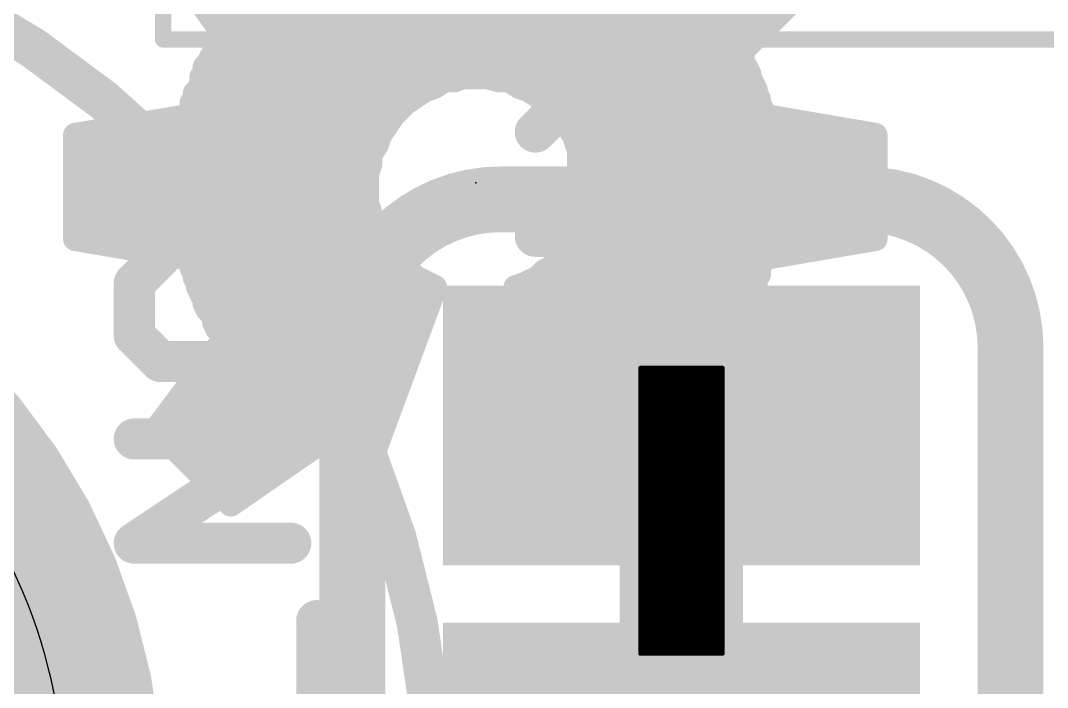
# Model space of a CAD drawing. Extents: x -33 to 74, y -22 to 37.
# Drawn here: x 4.055 to 7.226, y 2.886 to 4.946 of the extents above; entities that cross this region are included whole.
import ezdxf

# ---------------------------------------------------------------- set-up
doc = ezdxf.new("R2010")
doc.units = 0
for name, color, linetype in [('1', 12, 'CONTINUOUS'), ('20', 31, 'CONTINUOUS'), ('21', 41, 'CONTINUOUS'), ('22', 40, 'CONTINUOUS'), ('23', 53, 'CONTINUOUS'), ('24', 53, 'CONTINUOUS'), ('27', 253, 'CONTINUOUS'), ('29', 253, 'CONTINUOUS'), ('30', 253, 'CONTINUOUS'), ('39', 12, 'CONTINUOUS'), ('41', 12, 'CONTINUOUS'), ('42', 132, 'CONTINUOUS')]:
    doc.layers.add(name, color=color, linetype=linetype)

# ---------------------------------------------------------------- blocks, each defined once
blk = doc.blocks.new('RECT')
blk.add_solid([(-0.5, -0.5), (0.5, -0.5), (-0.5, 0.5), (0.5, 0.5)])

msp = doc.modelspace()

# ---------------------------------------------------------------- linework, layer by layer
at = {"layer": '1'}
for points, const_width in [([(6.946, 5.588), (6.096, 4.738)], 0.1778), ([(6.096, 3.6957), (6.096, 4.738)], 0.1778), ([(5.969, 2.9909), (5.969, 3.8735)], 0.0127), ([(5.969, 3.8735), (6.223, 3.8735)], 0.0127), ([(6.223, 3.8735), (6.223, 2.9909)], 0.0127), ([(5.969, 3.8608), (6.223, 3.8608)], 0.0127), ([(5.969, 3.8481), (6.223, 3.8481)], 0.0127), ([(5.969, 3.8354), (6.223, 3.8354)], 0.0127), ([(5.969, 3.8227), (6.223, 3.8227)], 0.0127), ([(5.969, 3.81), (6.223, 3.81)], 0.0127), ([(5.969, 3.7973), (6.223, 3.7973)], 0.0127), ([(5.969, 3.7846), (6.223, 3.7846)], 0.0127), ([(5.969, 3.7719), (6.223, 3.7719)], 0.0127), ([(5.969, 3.7592), (6.223, 3.7592)], 0.0127), ([(5.969, 3.7465), (6.223, 3.7465)], 0.0127), ([(5.969, 3.7338), (6.223, 3.7338)], 0.0127), ([(5.969, 3.7211), (6.223, 3.7211)], 0.0127), ([(5.969, 3.7084), (6.223, 3.7084)], 0.0127), ([(5.969, 3.6957), (6.223, 3.6957)], 0.0127), ([(5.969, 3.683), (6.223, 3.683)], 0.0127), ([(5.969, 3.6703), (6.223, 3.6703)], 0.0127), ([(5.969, 3.6576), (6.223, 3.6576)], 0.0127), ([(5.969, 3.6449), (6.223, 3.6449)], 0.0127), ([(5.969, 3.6322), (6.223, 3.6322)], 0.0127), ([(5.969, 3.6195), (6.223, 3.6195)], 0.0127), ([(5.969, 3.6068), (6.223, 3.6068)], 0.0127), ([(5.969, 3.5941), (6.223, 3.5941)], 0.0127), ([(5.969, 3.5814), (6.223, 3.5814)], 0.0127), ([(5.969, 3.5687), (6.223, 3.5687)], 0.0127), ([(5.969, 3.556), (6.223, 3.556)], 0.0127), ([(5.969, 3.5433), (6.223, 3.5433)], 0.0127), ([(5.969, 3.5306), (6.223, 3.5306)], 0.0127), ([(5.969, 3.5179), (6.223, 3.5179)], 0.0127), ([(5.969, 3.5052), (6.223, 3.5052)], 0.0127), ([(5.969, 3.4925), (6.223, 3.4925)], 0.0127), ([(5.969, 3.4798), (6.223, 3.4798)], 0.0127), ([(5.969, 3.4671), (6.223, 3.4671)], 0.0127), ([(5.969, 3.4544), (6.223, 3.4544)], 0.0127), ([(5.969, 3.4417), (6.223, 3.4417)], 0.0127), ([(5.969, 3.429), (6.223, 3.429)], 0.0127), ([(5.969, 3.4163), (6.223, 3.4163)], 0.0127), ([(5.969, 3.4036), (6.223, 3.4036)], 0.0127), ([(5.969, 3.3909), (6.223, 3.3909)], 0.0127), ([(5.969, 3.3782), (6.223, 3.3782)], 0.0127), ([(5.969, 3.3655), (6.223, 3.3655)], 0.0127), ([(5.969, 3.3528), (6.223, 3.3528)], 0.0127), ([(5.969, 3.3401), (6.223, 3.3401)], 0.0127), ([(5.969, 3.3274), (6.223, 3.3274)], 0.0127), ([(5.969, 3.3147), (6.223, 3.3147)], 0.0127), ([(5.969, 3.302), (6.223, 3.302)], 0.0127), ([(5.969, 3.2893), (6.223, 3.2893)], 0.0127), ([(5.969, 3.2766), (6.223, 3.2766)], 0.0127), ([(5.969, 3.2639), (6.223, 3.2639)], 0.0127), ([(5.969, 3.2512), (6.223, 3.2512)], 0.0127), ([(5.969, 3.2385), (6.223, 3.2385)], 0.0127), ([(5.969, 3.2258), (6.223, 3.2258)], 0.0127), ([(5.969, 3.2131), (6.223, 3.2131)], 0.0127), ([(5.969, 3.2004), (6.223, 3.2004)], 0.0127), ([(5.969, 3.1877), (6.223, 3.1877)], 0.0127), ([(5.969, 3.175), (6.223, 3.175)], 0.0127), ([(5.969, 3.1623), (6.223, 3.1623)], 0.0127), ([(5.969, 3.1496), (6.223, 3.1496)], 0.0127), ([(5.969, 3.1369), (6.223, 3.1369)], 0.0127), ([(5.969, 3.1242), (6.223, 3.1242)], 0.0127), ([(5.969, 3.1115), (6.223, 3.1115)], 0.0127), ([(5.969, 3.0988), (6.223, 3.0988)], 0.0127), ([(5.969, 3.0861), (6.223, 3.0861)], 0.0127), ([(5.969, 3.0734), (6.223, 3.0734)], 0.0127), ([(5.969, 3.0607), (6.223, 3.0607)], 0.0127), ([(5.969, 3.048), (6.223, 3.048)], 0.0127), ([(5.969, 3.0353), (6.223, 3.0353)], 0.0127), ([(5.969, 3.0226), (6.223, 3.0226)], 0.0127), ([(5.969, 3.0099), (6.223, 3.0099)], 0.0127), ([(5.969, 2.9972), (6.223, 2.9972)], 0.0127), ([(6.223, 2.9909), (5.969, 2.9909)], 0.0127)]:
    msp.add_lwpolyline(points, dxfattribs=dict(at, const_width=const_width))
for points, const_width in [([(6.1405, 4.738, 1), (6.0515, 4.738)], 0.0889), ([(6.0646, 4.7694, 1), (6.1274, 4.7066)], 0.0889), ([(5.9722, 3.8735, 1), (5.9658, 3.8735)], 0.0064), ([(5.969, 3.8767, 1), (5.969, 3.8703)], 0.0064), ([(6.2262, 3.8735, 1), (6.2198, 3.8735)], 0.0064), ([(6.223, 3.8703, 1), (6.223, 3.8767)], 0.0064), ([(5.969, 3.864, 1), (5.969, 3.8576)], 0.0064), ([(5.969, 3.8513, 1), (5.969, 3.8449)], 0.0064), ([(5.969, 3.8386, 1), (5.969, 3.8322)], 0.0064), ([(6.223, 3.8576, 1), (6.223, 3.864)], 0.0064), ([(6.223, 3.8449, 1), (6.223, 3.8513)], 0.0064), ([(6.223, 3.8322, 1), (6.223, 3.8386)], 0.0064), ([(5.969, 3.8259, 1), (5.969, 3.8195)], 0.0064), ([(5.969, 3.8132, 1), (5.969, 3.8068)], 0.0064), ([(6.223, 3.8195, 1), (6.223, 3.8259)], 0.0064), ([(6.223, 3.8068, 1), (6.223, 3.8132)], 0.0064), ([(5.969, 3.8005, 1), (5.969, 3.7941)], 0.0064), ([(5.969, 3.7878, 1), (5.969, 3.7814)], 0.0064), ([(5.969, 3.7751, 1), (5.969, 3.7687)], 0.0064), ([(6.223, 3.7941, 1), (6.223, 3.8005)], 0.0064), ([(6.223, 3.7814, 1), (6.223, 3.7878)], 0.0064), ([(6.223, 3.7687, 1), (6.223, 3.7751)], 0.0064), ([(5.969, 3.7624, 1), (5.969, 3.756)], 0.0064), ([(5.969, 3.7497, 1), (5.969, 3.7433)], 0.0064), ([(6.223, 3.756, 1), (6.223, 3.7624)], 0.0064), ([(6.223, 3.7433, 1), (6.223, 3.7497)], 0.0064), ([(5.969, 3.737, 1), (5.969, 3.7306)], 0.0064), ([(5.969, 3.7243, 1), (5.969, 3.7179)], 0.0064), ([(5.969, 3.7116, 1), (5.969, 3.7052)], 0.0064), ([(6.0515, 3.6957, 1), (6.1405, 3.6957)], 0.0889), ([(6.223, 3.7306, 1), (6.223, 3.737)], 0.0064), ([(6.223, 3.7179, 1), (6.223, 3.7243)], 0.0064), ([(6.223, 3.7052, 1), (6.223, 3.7116)], 0.0064), ([(5.969, 3.6989, 1), (5.969, 3.6925)], 0.0064), ([(5.969, 3.6862, 1), (5.969, 3.6798)], 0.0064), ([(6.223, 3.6925, 1), (6.223, 3.6989)], 0.0064), ([(6.223, 3.6798, 1), (6.223, 3.6862)], 0.0064), ([(5.969, 3.6735, 1), (5.969, 3.6671)], 0.0064), ([(5.969, 3.6608, 1), (5.969, 3.6544)], 0.0064), ([(5.969, 3.6481, 1), (5.969, 3.6417)], 0.0064), ([(6.223, 3.6671, 1), (6.223, 3.6735)], 0.0064), ([(6.223, 3.6544, 1), (6.223, 3.6608)], 0.0064), ([(6.223, 3.6417, 1), (6.223, 3.6481)], 0.0064), ([(5.969, 3.6354, 1), (5.969, 3.629)], 0.0064), ([(5.969, 3.6227, 1), (5.969, 3.6163)], 0.0064), ([(6.223, 3.629, 1), (6.223, 3.6354)], 0.0064), ([(6.223, 3.6163, 1), (6.223, 3.6227)], 0.0064), ([(5.969, 3.61, 1), (5.969, 3.6036)], 0.0064), ([(5.969, 3.5973, 1), (5.969, 3.5909)], 0.0064), ([(5.969, 3.5846, 1), (5.969, 3.5782)], 0.0064), ([(6.223, 3.6036, 1), (6.223, 3.61)], 0.0064), ([(6.223, 3.5909, 1), (6.223, 3.5973)], 0.0064), ([(6.223, 3.5782, 1), (6.223, 3.5846)], 0.0064), ([(5.969, 3.5719, 1), (5.969, 3.5655)], 0.0064), ([(5.969, 3.5592, 1), (5.969, 3.5528)], 0.0064), ([(6.223, 3.5655, 1), (6.223, 3.5719)], 0.0064), ([(6.223, 3.5528, 1), (6.223, 3.5592)], 0.0064), ([(5.969, 3.5465, 1), (5.969, 3.5401)], 0.0064), ([(5.969, 3.5338, 1), (5.969, 3.5274)], 0.0064), ([(5.969, 3.5211, 1), (5.969, 3.5147)], 0.0064), ([(6.223, 3.5401, 1), (6.223, 3.5465)], 0.0064), ([(6.223, 3.5274, 1), (6.223, 3.5338)], 0.0064), ([(6.223, 3.5147, 1), (6.223, 3.5211)], 0.0064), ([(5.969, 3.5084, 1), (5.969, 3.502)], 0.0064), ([(5.969, 3.4957, 1), (5.969, 3.4893)], 0.0064), ([(6.223, 3.502, 1), (6.223, 3.5084)], 0.0064), ([(6.223, 3.4893, 1), (6.223, 3.4957)], 0.0064), ([(5.969, 3.483, 1), (5.969, 3.4766)], 0.0064), ([(5.969, 3.4703, 1), (5.969, 3.4639)], 0.0064), ([(5.969, 3.4576, 1), (5.969, 3.4512)], 0.0064), ([(6.223, 3.4766, 1), (6.223, 3.483)], 0.0064), ([(6.223, 3.4639, 1), (6.223, 3.4703)], 0.0064), ([(6.223, 3.4512, 1), (6.223, 3.4576)], 0.0064), ([(5.969, 3.4449, 1), (5.969, 3.4385)], 0.0064), ([(5.969, 3.4322, 1), (5.969, 3.4258)], 0.0064), ([(6.223, 3.4385, 1), (6.223, 3.4449)], 0.0064), ([(6.223, 3.4258, 1), (6.223, 3.4322)], 0.0064), ([(5.969, 3.4195, 1), (5.969, 3.4131)], 0.0064), ([(5.969, 3.4068, 1), (5.969, 3.4004)], 0.0064), ([(5.969, 3.3941, 1), (5.969, 3.3877)], 0.0064), ([(6.223, 3.4131, 1), (6.223, 3.4195)], 0.0064), ([(6.223, 3.4004, 1), (6.223, 3.4068)], 0.0064), ([(6.223, 3.3877, 1), (6.223, 3.3941)], 0.0064), ([(5.969, 3.3814, 1), (5.969, 3.375)], 0.0064), ([(5.969, 3.3687, 1), (5.969, 3.3623)], 0.0064), ([(6.223, 3.375, 1), (6.223, 3.3814)], 0.0064), ([(6.223, 3.3623, 1), (6.223, 3.3687)], 0.0064), ([(5.969, 3.356, 1), (5.969, 3.3496)], 0.0064), ([(5.969, 3.3433, 1), (5.969, 3.3369)], 0.0064), ([(5.969, 3.3306, 1), (5.969, 3.3242)], 0.0064), ([(6.223, 3.3496, 1), (6.223, 3.356)], 0.0064), ([(6.223, 3.3369, 1), (6.223, 3.3433)], 0.0064), ([(6.223, 3.3242, 1), (6.223, 3.3306)], 0.0064), ([(5.969, 3.3179, 1), (5.969, 3.3115)], 0.0064), ([(5.969, 3.3052, 1), (5.969, 3.2988)], 0.0064), ([(6.223, 3.3115, 1), (6.223, 3.3179)], 0.0064), ([(6.223, 3.2988, 1), (6.223, 3.3052)], 0.0064), ([(5.969, 3.2925, 1), (5.969, 3.2861)], 0.0064), ([(5.969, 3.2798, 1), (5.969, 3.2734)], 0.0064), ([(5.969, 3.2671, 1), (5.969, 3.2607)], 0.0064), ([(6.223, 3.2861, 1), (6.223, 3.2925)], 0.0064), ([(6.223, 3.2734, 1), (6.223, 3.2798)], 0.0064), ([(6.223, 3.2607, 1), (6.223, 3.2671)], 0.0064), ([(5.969, 3.2544, 1), (5.969, 3.248)], 0.0064), ([(5.969, 3.2417, 1), (5.969, 3.2353)], 0.0064), ([(6.223, 3.248, 1), (6.223, 3.2544)], 0.0064), ([(6.223, 3.2353, 1), (6.223, 3.2417)], 0.0064), ([(5.969, 3.229, 1), (5.969, 3.2226)], 0.0064), ([(5.969, 3.2163, 1), (5.969, 3.2099)], 0.0064), ([(5.969, 3.2036, 1), (5.969, 3.1972)], 0.0064), ([(6.223, 3.2226, 1), (6.223, 3.229)], 0.0064), ([(6.223, 3.2099, 1), (6.223, 3.2163)], 0.0064), ([(6.223, 3.1972, 1), (6.223, 3.2036)], 0.0064), ([(5.969, 3.1909, 1), (5.969, 3.1845)], 0.0064), ([(5.969, 3.1782, 1), (5.969, 3.1718)], 0.0064), ([(6.223, 3.1845, 1), (6.223, 3.1909)], 0.0064), ([(6.223, 3.1718, 1), (6.223, 3.1782)], 0.0064), ([(5.969, 3.1655, 1), (5.969, 3.1591)], 0.0064), ([(5.969, 3.1528, 1), (5.969, 3.1464)], 0.0064), ([(5.969, 3.1401, 1), (5.969, 3.1337)], 0.0064), ([(6.223, 3.1591, 1), (6.223, 3.1655)], 0.0064), ([(6.223, 3.1464, 1), (6.223, 3.1528)], 0.0064), ([(6.223, 3.1337, 1), (6.223, 3.1401)], 0.0064), ([(5.969, 3.1274, 1), (5.969, 3.121)], 0.0064), ([(5.969, 3.1147, 1), (5.969, 3.1083)], 0.0064), ([(6.223, 3.121, 1), (6.223, 3.1274)], 0.0064), ([(6.223, 3.1083, 1), (6.223, 3.1147)], 0.0064), ([(5.969, 3.102, 1), (5.969, 3.0956)], 0.0064), ([(5.969, 3.0893, 1), (5.969, 3.0829)], 0.0064), ([(5.969, 3.0766, 1), (5.969, 3.0702)], 0.0064), ([(6.223, 3.0956, 1), (6.223, 3.102)], 0.0064), ([(6.223, 3.0829, 1), (6.223, 3.0893)], 0.0064), ([(6.223, 3.0702, 1), (6.223, 3.0766)], 0.0064), ([(5.969, 3.0639, 1), (5.969, 3.0575)], 0.0064), ([(5.969, 3.0512, 1), (5.969, 3.0448)], 0.0064), ([(6.223, 3.0575, 1), (6.223, 3.0639)], 0.0064), ([(6.223, 3.0448, 1), (6.223, 3.0512)], 0.0064), ([(5.969, 3.0385, 1), (5.969, 3.0321)], 0.0064), ([(5.969, 3.0258, 1), (5.969, 3.0194)], 0.0064), ([(5.969, 3.0131, 1), (5.969, 3.0067)], 0.0064), ([(6.223, 3.0321, 1), (6.223, 3.0385)], 0.0064), ([(6.223, 3.0194, 1), (6.223, 3.0258)], 0.0064), ([(6.223, 3.0067, 1), (6.223, 3.0131)], 0.0064), ([(5.969, 3.0004, 1), (5.969, 2.994)], 0.0064), ([(5.9658, 2.9909, 1), (5.9722, 2.9909)], 0.0064), ([(5.969, 2.994, 1), (5.969, 2.9877)], 0.0064), ([(6.2198, 2.9909, 1), (6.2262, 2.9909)], 0.0064), ([(6.223, 2.994, 1), (6.223, 3.0004)], 0.0064), ([(6.223, 2.9877, 1), (6.223, 2.994)], 0.0064)]:
    msp.add_lwpolyline(points, format="xyb", dxfattribs=dict(at, const_width=const_width))
at = {"layer": '20'}
msp.add_circle((2.54, 2.54), 1.651, dxfattribs=at)
at = {"layer": '21'}
for points, const_width in [([(5.5372, 4.3942, 0.4142), (5.08, 3.937)], 0.2032), ([(5.5372, 4.445, 1), (5.5372, 4.3434)], 0.1016), ([(5.5372, 4.3434, 1), (5.5372, 4.445)], 0.1016), ([(7.112, 3.937, 0.4142), (6.6548, 4.3942)], 0.2032), ([(6.6548, 4.445, 1), (6.6548, 4.3434)], 0.1016), ([(6.6548, 4.3434, 1), (6.6548, 4.445)], 0.1016), ([(5.1308, 3.937, 1), (5.0292, 3.937)], 0.1016), ([(7.1628, 3.937, 1), (7.0612, 3.937)], 0.1016), ([(5.0292, 3.937, 1), (5.1308, 3.937)], 0.1016), ([(7.0612, 3.937, 1), (7.1628, 3.937)], 0.1016)]:
    msp.add_lwpolyline(points, format="xyb", dxfattribs=dict(at, const_width=const_width))
at = {"layer": '21', "const_width": 0.2032}
for points in [[(5.5372, 4.3942), (6.6548, 4.3942)], [(5.08, 2.413), (5.08, 3.937)], [(7.112, 3.937), (7.112, 2.413)]]:
    msp.add_lwpolyline(points, dxfattribs=at)
at = {"layer": '22', "const_width": 0.076}
for points in [[(4.6844, 4.9024), (4.4744, 5.1924)], [(6.4444, 5.1924), (6.2444, 4.9024)], [(4.6572, 4.94), (6.2704, 4.94)], [(4.6644, 4.8724), (4.6744, 4.8924)], [(4.6744, 4.8924), (4.6844, 4.9024)], [(6.2444, 4.9024), (6.2544, 4.8924)], [(6.2544, 4.8924), (6.2544, 4.8724)], [(4.6544, 4.8624), (4.6644, 4.8724)], [(4.6544, 4.8424), (4.6544, 4.8624)], [(4.656, 4.864), (6.2628, 4.864)], [(6.2544, 4.8724), (6.2644, 4.8624)], [(6.2644, 4.8624), (6.2744, 4.8424)], [(4.6344, 4.8124), (4.6444, 4.8324)], [(4.6444, 4.8324), (4.6544, 4.8424)], [(6.2744, 4.8424), (6.2844, 4.8324)], [(6.2844, 4.8324), (6.2844, 4.8124)], [(4.6144, 4.7724), (4.6244, 4.7824)], [(4.6244, 4.8024), (4.6344, 4.8124)], [(4.6244, 4.7824), (4.6244, 4.8024)], [(4.6244, 4.788), (6.3016, 4.788)], [(6.2844, 4.8124), (6.2944, 4.8024)], [(6.2944, 4.8024), (6.3044, 4.7824)], [(6.3044, 4.7824), (6.3044, 4.7724)], [(4.6044, 4.7324), (4.6144, 4.7524)], [(4.6144, 4.7524), (4.6144, 4.7724)], [(5.3644, 4.7624), (5.3344, 4.7424)], [(5.3944, 4.7624), (5.3644, 4.7624)], [(5.4244, 4.7724), (5.3944, 4.7624)], [(5.4944, 4.7724), (5.4244, 4.7724)], [(5.5344, 4.7624), (5.4944, 4.7724)], [(5.5644, 4.7624), (5.5344, 4.7624)], [(5.5944, 4.7424), (5.5644, 4.7624)], [(6.3044, 4.7724), (6.3244, 4.7324)], [(4.5944, 4.7224), (4.6044, 4.7324)], [(4.5944, 4.7024), (4.5944, 4.7224)], [(5.3044, 4.7324), (5.2444, 4.6924)], [(5.3344, 4.7424), (5.3044, 4.7324)], [(5.6244, 4.7324), (5.5944, 4.7424)], [(5.6544, 4.7124), (5.6244, 4.7324)], [(6.3244, 4.7324), (6.3244, 4.7224)], [(6.3244, 4.7224), (6.3344, 4.7024)], [(4.5844, 4.6924), (4.5944, 4.7024)], [(4.5844, 4.6524), (4.5844, 4.6924)], [(4.5944, 4.712), (5.2738, 4.712)], [(5.2444, 4.6924), (5.2044, 4.6524)], [(5.6744, 4.6924), (5.6544, 4.7124)], [(5.6548, 4.712), (6.3296, 4.712)], [(5.7044, 4.6724), (5.6744, 4.6924)], [(6.3344, 4.7024), (6.3344, 4.6924)], [(6.3344, 4.6924), (6.3444, 4.6724)], [(5.7244, 4.6524), (5.7044, 4.6724)], [(6.3444, 4.6724), (6.3444, 4.6524)], [(4.2244, 4.5924), (4.5844, 4.6524)], [(4.4862, 4.636), (5.1935, 4.636)], [(5.2044, 4.6524), (5.1644, 4.5924)], [(5.7644, 4.5924), (5.7244, 4.6524)], [(5.7353, 4.636), (6.4399, 4.636)], [(6.3444, 4.6524), (6.6944, 4.5924)], [(4.2244, 4.2724), (4.2244, 4.5924)], [(5.1644, 4.5924), (5.1544, 4.5624)], [(5.8044, 4.4724), (5.7644, 4.5924)], [(6.6944, 4.5924), (6.6944, 4.2724)], [(4.2244, 4.56), (5.1528, 4.56)], [(5.1544, 4.5624), (5.1344, 4.5324)], [(5.7752, 4.56), (6.6944, 4.56)], [(5.1344, 4.5324), (5.1344, 4.5024)], [(5.1344, 4.5024), (5.1244, 4.4724)], [(4.2244, 4.484), (5.1283, 4.484)], [(5.1244, 4.4724), (5.1244, 4.3824)], [(5.8005, 4.484), (6.6944, 4.484)], [(5.8044, 4.4124), (5.8044, 4.4724)], [(4.2244, 4.408), (5.1244, 4.408)], [(5.7944, 4.3824), (5.8044, 4.4124)], [(5.8029, 4.408), (6.6944, 4.408)], [(5.1244, 4.3824), (5.1344, 4.3524)], [(5.7944, 4.3524), (5.7944, 4.3824)], [(5.1344, 4.3524), (5.1344, 4.3324)], [(5.7744, 4.3124), (5.7944, 4.3524)], [(4.2244, 4.332), (5.1346, 4.332)], [(5.1344, 4.3324), (5.1444, 4.3124)], [(5.1444, 4.3124), (5.1544, 4.2824)], [(5.7644, 4.2824), (5.7744, 4.3124)], [(5.7842, 4.332), (6.6944, 4.332)], [(5.1544, 4.2824), (5.1644, 4.2624)], [(5.7444, 4.2424), (5.7644, 4.2824)], [(4.5744, 4.2124), (4.2244, 4.2724)], [(4.3199, 4.256), (5.1708, 4.256)], [(5.1644, 4.2624), (5.1844, 4.2424)], [(5.7512, 4.256), (6.5989, 4.256)], [(6.6944, 4.2724), (6.3444, 4.2124)], [(4.5844, 4.2024), (4.5744, 4.2124)], [(5.1844, 4.2424), (5.1944, 4.2224)], [(5.1944, 4.2224), (5.2344, 4.1824)], [(5.7144, 4.2024), (5.7244, 4.2224)], [(5.7244, 4.2224), (5.7444, 4.2424)], [(6.3444, 4.2124), (6.3444, 4.2024)], [(4.5844, 4.1824), (4.5844, 4.2024)], [(4.5944, 4.1624), (4.5844, 4.1824)], [(4.5856, 4.18), (5.2391, 4.18)], [(5.2344, 4.1824), (5.2544, 4.1724)], [(5.6744, 4.1724), (5.6944, 4.1824)], [(5.6897, 4.18), (6.3344, 4.18)], [(5.6944, 4.1824), (5.7144, 4.2024)], [(6.3444, 4.2024), (6.3344, 4.1824)], [(6.3344, 4.1824), (6.3344, 4.1624)], [(4.5944, 4.1524), (4.5944, 4.1624)], [(4.6044, 4.1324), (4.5944, 4.1524)], [(5.2544, 4.1724), (5.2744, 4.1524)], [(5.2744, 4.1524), (5.3344, 4.1224)], [(5.6144, 4.1324), (5.6544, 4.1524)], [(5.6544, 4.1524), (5.6744, 4.1724)], [(6.3344, 4.1624), (6.3244, 4.1524)], [(6.3244, 4.1524), (6.3244, 4.1324)], [(4.6044, 4.1224), (4.6044, 4.1324)], [(4.6244, 4.0824), (4.6044, 4.1224)], [(5.3344, 4.1224), (5.1344, 3.5824)], [(5.5844, 4.1224), (5.6144, 4.1324)], [(5.7844, 3.5824), (5.5844, 4.1224)], [(6.3144, 4.1224), (6.3044, 4.1024)], [(6.3244, 4.1324), (6.3144, 4.1224)], [(4.6136, 4.104), (5.3276, 4.104)], [(5.5912, 4.104), (6.3052, 4.104)], [(6.3044, 4.1024), (6.3044, 4.0824)], [(4.6244, 4.0724), (4.6244, 4.0824)], [(4.6344, 4.0524), (4.6244, 4.0724)], [(4.6444, 4.0424), (4.6344, 4.0524)], [(6.2944, 4.0524), (6.2844, 4.0424)], [(6.3044, 4.0824), (6.2944, 4.0724)], [(6.2944, 4.0724), (6.2944, 4.0524)], [(4.6544, 4.0224), (4.6444, 4.0424)], [(4.6516, 4.028), (5.2995, 4.028)], [(4.6544, 4.0124), (4.6544, 4.0224)], [(5.6194, 4.028), (6.2772, 4.028)], [(6.2744, 4.0224), (6.2644, 4.0124)], [(6.2844, 4.0424), (6.2744, 4.0224)], [(4.6644, 3.9924), (4.6544, 4.0124)], [(4.6744, 3.9824), (4.6644, 3.9924)], [(6.2644, 4.0124), (6.2544, 3.9924)], [(6.2544, 3.9924), (6.2544, 3.9824)], [(4.4744, 3.6824), (4.6844, 3.9624)], [(4.6844, 3.9624), (4.6744, 3.9824)], [(6.2544, 3.9824), (6.2444, 3.9624)], [(6.2444, 3.9624), (6.4444, 3.6824)], [(4.6766, 3.952), (5.2713, 3.952)], [(5.6475, 3.952), (6.2518, 3.952)], [(4.6196, 3.876), (5.2432, 3.876)], [(5.6757, 3.876), (6.3061, 3.876)], [(4.5626, 3.8), (5.215, 3.8)], [(5.7038, 3.8), (6.3604, 3.8)], [(4.5056, 3.724), (5.1869, 3.724)], [(5.7319, 3.724), (6.4147, 3.724)], [(4.7044, 3.4524), (4.4744, 3.6824)], [(6.4444, 3.6824), (6.2244, 3.4524)], [(4.5088, 3.648), (4.9881, 3.648)], [(4.9944, 3.6524), (4.7044, 3.4524)], [(5.0044, 3.6524), (4.9944, 3.6524)], [(5.0244, 3.6324), (5.0044, 3.6524)], [(5.0088, 3.648), (5.1587, 3.648)], [(5.7601, 3.648), (5.92, 3.648)], [(5.9044, 3.6424), (5.8944, 3.6324)], [(5.9144, 3.6424), (5.9044, 3.6424)], [(5.9244, 3.6524), (5.9144, 3.6424)], [(5.9344, 3.6524), (5.9244, 3.6524)], [(6.2244, 3.4524), (5.9344, 3.6524)], [(5.9407, 3.648), (6.4115, 3.648)], [(5.0344, 3.6324), (5.0244, 3.6324)], [(5.0444, 3.6224), (5.0344, 3.6324)], [(5.0644, 3.6224), (5.0444, 3.6224)], [(5.0744, 3.6124), (5.0644, 3.6224)], [(5.0844, 3.6124), (5.0744, 3.6124)], [(5.0944, 3.6024), (5.0844, 3.6124)], [(5.8444, 3.6124), (5.8344, 3.6024)], [(5.8544, 3.6124), (5.8444, 3.6124)], [(5.8644, 3.6224), (5.8544, 3.6124)], [(5.8744, 3.6224), (5.8644, 3.6224)], [(5.8844, 3.6324), (5.8744, 3.6224)], [(5.8944, 3.6324), (5.8844, 3.6324)], [(5.1044, 3.6024), (5.0944, 3.6024)], [(5.1144, 3.5924), (5.1044, 3.6024)], [(5.1344, 3.5924), (5.1144, 3.5924)], [(5.1344, 3.5824), (5.1344, 3.5924)], [(5.7944, 3.5924), (5.7844, 3.5824)], [(5.8144, 3.5924), (5.7944, 3.5924)], [(5.8244, 3.6024), (5.8144, 3.5924)], [(5.8344, 3.6024), (5.8244, 3.6024)], [(4.5848, 3.572), (4.8779, 3.572)], [(6.0509, 3.572), (6.3388, 3.572)], [(4.6608, 3.496), (4.7677, 3.496)], [(6.1611, 3.496), (6.2661, 3.496)]]:
    msp.add_lwpolyline(points, dxfattribs=at)
at = {"layer": '22', "const_width": 0.038}
for points in [[(4.6572, 4.959, 1), (4.6572, 4.921)], [(6.2704, 4.921, 1), (6.2704, 4.959)], [(4.661, 4.9058, 1), (4.6878, 4.8789)], [(4.6914, 4.8839, 1), (4.6574, 4.9009)], [(4.669, 4.8912, 1), (4.6998, 4.9135)], [(4.6978, 4.8889, 1), (4.671, 4.9158)], [(6.2578, 4.9158, 1), (6.231, 4.8889)], [(6.2288, 4.9132, 1), (6.26, 4.8916)], [(6.2734, 4.8924, 1), (6.2354, 4.8924)], [(6.241, 4.8789, 1), (6.2678, 4.9058)], [(4.6734, 4.8624, 1), (4.6354, 4.8624)], [(4.641, 4.8758, 1), (4.6678, 4.8489)], [(4.656, 4.883, 1), (4.656, 4.845)], [(4.6474, 4.8809, 1), (4.6814, 4.8639)], [(4.6778, 4.8589, 1), (4.651, 4.8858)], [(6.2678, 4.8858, 1), (6.241, 4.8589)], [(6.2354, 4.8724, 1), (6.2734, 4.8724)], [(6.2814, 4.8709, 1), (6.2474, 4.8539)], [(6.251, 4.8489, 1), (6.2778, 4.8758)], [(6.2628, 4.845, 1), (6.2628, 4.883)], [(4.631, 4.8458, 1), (4.6578, 4.8189)], [(4.6614, 4.8239, 1), (4.6274, 4.8409)], [(4.6354, 4.8424, 1), (4.6734, 4.8424)], [(4.6678, 4.8289, 1), (4.641, 4.8558)], [(6.2878, 4.8558, 1), (6.261, 4.8289)], [(6.2574, 4.8339, 1), (6.2914, 4.8509)], [(6.3034, 4.8324, 1), (6.2654, 4.8324)], [(6.271, 4.8189, 1), (6.2978, 4.8458)], [(4.6434, 4.8024, 1), (4.6054, 4.8024)], [(4.611, 4.8158, 1), (4.6378, 4.7889)], [(4.6244, 4.807, 1), (4.6244, 4.769)], [(4.6378, 4.7689, 1), (4.611, 4.7958)], [(4.6174, 4.8209, 1), (4.6514, 4.8039)], [(4.6478, 4.7989, 1), (4.621, 4.8258)], [(6.2978, 4.8258, 1), (6.271, 4.7989)], [(6.2654, 4.8124, 1), (6.3034, 4.8124)], [(6.3114, 4.8109, 1), (6.2774, 4.7939)], [(6.281, 4.7889, 1), (6.3078, 4.8158)], [(6.3234, 4.7824, 1), (6.2854, 4.7824)], [(6.3016, 4.769, 1), (6.3016, 4.807)], [(4.6334, 4.7724, 1), (4.5954, 4.7724)], [(4.601, 4.7858, 1), (4.6278, 4.7589)], [(4.6314, 4.7439, 1), (4.5974, 4.7609)], [(4.6054, 4.7824, 1), (4.6434, 4.7824)], [(5.3644, 4.7814, 1), (5.3644, 4.7434)], [(5.3749, 4.7466, 1), (5.3539, 4.7782)], [(5.3884, 4.7804, 1), (5.4004, 4.7443)], [(5.3944, 4.7434, 1), (5.3944, 4.7814)], [(5.4244, 4.7914, 1), (5.4244, 4.7534)], [(5.4304, 4.7543, 1), (5.4184, 4.7904)], [(5.499, 4.7908, 1), (5.4898, 4.7539)], [(5.4944, 4.7534, 1), (5.4944, 4.7914)], [(5.5344, 4.7814, 1), (5.5344, 4.7434)], [(5.5298, 4.7439, 1), (5.539, 4.7808)], [(5.5749, 4.7782, 1), (5.5539, 4.7466)], [(5.5644, 4.7434, 1), (5.5644, 4.7814)], [(6.3214, 4.7809, 1), (6.2874, 4.7639)], [(6.2854, 4.7724, 1), (6.3234, 4.7724)], [(6.2874, 4.7739, 1), (6.3214, 4.7909)], [(4.6134, 4.7224, 1), (4.5754, 4.7224)], [(4.5874, 4.7409, 1), (4.6214, 4.7239)], [(4.6178, 4.7189, 1), (4.591, 4.7458)], [(4.5954, 4.7524, 1), (4.6334, 4.7524)], [(5.2984, 4.7504, 1), (5.3104, 4.7143)], [(5.3149, 4.7166, 1), (5.2939, 4.7482)], [(5.3239, 4.7582, 1), (5.3449, 4.7266)], [(5.3404, 4.7243, 1), (5.3284, 4.7604)], [(5.6004, 4.7604, 1), (5.5884, 4.7243)], [(5.5839, 4.7266, 1), (5.6049, 4.7582)], [(5.6349, 4.7482, 1), (5.6139, 4.7166)], [(5.6184, 4.7143, 1), (5.6304, 4.7504)], [(6.3434, 4.7324, 1), (6.3054, 4.7324)], [(6.3414, 4.7309, 1), (6.3074, 4.7139)], [(6.3074, 4.7239, 1), (6.3414, 4.7409)], [(4.6034, 4.6924, 1), (4.5654, 4.6924)], [(4.571, 4.7058, 1), (4.5978, 4.6789)], [(4.581, 4.7358, 1), (4.6078, 4.7089)], [(4.5944, 4.731, 1), (4.5944, 4.693)], [(4.6078, 4.6889, 1), (4.581, 4.7158)], [(5.2339, 4.7082, 1), (5.2549, 4.6766)], [(5.2578, 4.6789, 1), (5.231, 4.7058)], [(5.2738, 4.693, 1), (5.2738, 4.731)], [(5.6678, 4.7258, 1), (5.641, 4.6989)], [(5.6548, 4.731, 1), (5.6548, 4.693)], [(5.6439, 4.6966, 1), (5.6649, 4.7282)], [(5.6849, 4.7082, 1), (5.6639, 4.6766)], [(5.661, 4.6789, 1), (5.6878, 4.7058)], [(6.3054, 4.7224, 1), (6.3434, 4.7224)], [(6.3534, 4.7024, 1), (6.3154, 4.7024)], [(6.3514, 4.7009, 1), (6.3174, 4.6839)], [(6.3174, 4.6939, 1), (6.3514, 4.7109)], [(6.3296, 4.693, 1), (6.3296, 4.731)], [(4.5754, 4.7024, 1), (4.6134, 4.7024)], [(5.7178, 4.6858, 1), (5.691, 4.6589)], [(5.6939, 4.6566, 1), (5.7149, 4.6882)], [(6.3154, 4.6924, 1), (6.3534, 4.6924)], [(6.3634, 4.6724, 1), (6.3254, 4.6724)], [(6.3274, 4.6639, 1), (6.3614, 4.6809)], [(4.4862, 4.655, 1), (4.4862, 4.617)], [(4.5654, 4.6524, 1), (4.6034, 4.6524)], [(4.5875, 4.6336, 1), (4.5813, 4.6711)], [(5.191, 4.6658, 1), (5.2178, 4.6389)], [(5.2202, 4.6418, 1), (5.1886, 4.6629)], [(5.1935, 4.617, 1), (5.1935, 4.655)], [(5.7402, 4.6629, 1), (5.7086, 4.6418)], [(5.711, 4.6389, 1), (5.7378, 4.6658)], [(5.7353, 4.655, 1), (5.7353, 4.617)], [(6.3476, 4.6711, 1), (6.3412, 4.6336)], [(6.3254, 4.6524, 1), (6.3634, 4.6524)], [(6.4399, 4.617, 1), (6.4399, 4.655)], [(4.2434, 4.5924, 1), (4.2054, 4.5924)], [(4.2213, 4.6111, 1), (4.2275, 4.5736)], [(5.1824, 4.5864, 1), (5.1464, 4.5984)], [(5.7824, 4.5984, 1), (5.7464, 4.5864)], [(6.7134, 4.5924, 1), (6.6754, 4.5924)], [(6.6912, 4.5736, 1), (6.6976, 4.6111)], [(4.2244, 4.579, 1), (4.2244, 4.541)], [(5.1702, 4.5518, 1), (5.1386, 4.5729)], [(5.1486, 4.6029, 1), (5.1802, 4.5818)], [(5.1528, 4.541, 1), (5.1528, 4.579)], [(5.7486, 4.5818, 1), (5.7802, 4.6029)], [(5.7752, 4.579, 1), (5.7752, 4.541)], [(6.6944, 4.541, 1), (6.6944, 4.579)], [(5.1534, 4.5324, 1), (5.1154, 4.5324)], [(5.1364, 4.5684, 1), (5.1724, 4.5564)], [(5.1186, 4.5429, 1), (5.1502, 4.5218)], [(5.1524, 4.4964, 1), (5.1164, 4.5084)], [(4.2244, 4.503, 1), (4.2244, 4.465)], [(5.1434, 4.4724, 1), (5.1054, 4.4724)], [(5.1154, 4.5024, 1), (5.1534, 4.5024)], [(5.1283, 4.465, 1), (5.1283, 4.503)], [(5.8005, 4.503, 1), (5.8005, 4.465)], [(5.8234, 4.4724, 1), (5.7854, 4.4724)], [(6.6944, 4.465, 1), (6.6944, 4.503)], [(5.1064, 4.4784, 1), (5.1424, 4.4664)], [(5.7864, 4.4664, 1), (5.8224, 4.4784)], [(4.2244, 4.427, 1), (4.2244, 4.389)], [(5.1244, 4.389, 1), (5.1244, 4.427)], [(5.8029, 4.427, 1), (5.8029, 4.389)], [(5.8224, 4.4064, 1), (5.7864, 4.4184)], [(6.6944, 4.389, 1), (6.6944, 4.427)], [(5.1424, 4.3884, 1), (5.1064, 4.3764)], [(5.8134, 4.3824, 1), (5.7754, 4.3824)], [(5.7764, 4.3884, 1), (5.8124, 4.3764)], [(5.7854, 4.4124, 1), (5.8234, 4.4124)], [(5.1054, 4.3824, 1), (5.1434, 4.3824)], [(5.1534, 4.3524, 1), (5.1154, 4.3524)], [(5.1164, 4.3464, 1), (5.1524, 4.3584)], [(5.8114, 4.3439, 1), (5.7774, 4.3609)], [(4.2244, 4.351, 1), (4.2244, 4.313)], [(5.1514, 4.3409, 1), (5.1174, 4.3239)], [(5.1154, 4.3324, 1), (5.1534, 4.3324)], [(5.1624, 4.3184, 1), (5.1264, 4.3064)], [(5.1346, 4.313, 1), (5.1346, 4.351)], [(5.7924, 4.3064, 1), (5.7564, 4.3184)], [(5.7842, 4.351, 1), (5.7842, 4.313)], [(5.7754, 4.3524, 1), (5.8134, 4.3524)], [(6.6944, 4.313, 1), (6.6944, 4.351)], [(5.1274, 4.3039, 1), (5.1614, 4.3209)], [(5.1714, 4.2909, 1), (5.1374, 4.2739)], [(5.7814, 4.2739, 1), (5.7474, 4.2909)], [(5.7574, 4.3209, 1), (5.7914, 4.3039)], [(4.2276, 4.2911, 1), (4.2212, 4.2536)], [(4.2054, 4.2724, 1), (4.2434, 4.2724)], [(4.3199, 4.275, 1), (4.3199, 4.237)], [(5.1364, 4.2764, 1), (5.1724, 4.2884)], [(5.1778, 4.2758, 1), (5.151, 4.2489)], [(5.1474, 4.2539, 1), (5.1814, 4.2709)], [(5.1708, 4.237, 1), (5.1708, 4.275)], [(5.7512, 4.275, 1), (5.7512, 4.237)], [(5.7464, 4.2884, 1), (5.7824, 4.2764)], [(6.5989, 4.237, 1), (6.5989, 4.275)], [(6.6754, 4.2724, 1), (6.7134, 4.2724)], [(6.6976, 4.2536, 1), (6.6912, 4.2911)], [(4.5878, 4.2258, 1), (4.561, 4.1989)], [(4.5712, 4.1936, 1), (4.5776, 4.2311)], [(5.2014, 4.2509, 1), (5.1674, 4.2339)], [(5.171, 4.2289, 1), (5.1978, 4.2558)], [(5.2078, 4.2358, 1), (5.181, 4.2089)], [(5.1774, 4.2139, 1), (5.2114, 4.2309)], [(5.711, 4.2358, 1), (5.7378, 4.2089)], [(5.7414, 4.2139, 1), (5.7074, 4.2309)], [(5.7274, 4.2509, 1), (5.7614, 4.2339)], [(5.7578, 4.2289, 1), (5.731, 4.2558)], [(6.3634, 4.2124, 1), (6.3254, 4.2124)], [(6.3412, 4.2311, 1), (6.3476, 4.1936)], [(4.6034, 4.2024, 1), (4.5654, 4.2024)], [(4.6014, 4.1909, 1), (4.5674, 4.1739)], [(4.5856, 4.199, 1), (4.5856, 4.161)], [(4.571, 4.1889, 1), (4.5978, 4.2158)], [(5.2429, 4.1994, 1), (5.2259, 4.1654)], [(5.2391, 4.161, 1), (5.2391, 4.199)], [(5.6897, 4.199, 1), (5.6897, 4.161)], [(5.7029, 4.1654, 1), (5.6859, 4.1994)], [(5.6974, 4.2109, 1), (5.7314, 4.1939)], [(5.7278, 4.1889, 1), (5.701, 4.2158)], [(6.3534, 4.1824, 1), (6.3154, 4.1824)], [(6.3254, 4.2024, 1), (6.3634, 4.2024)], [(6.3614, 4.1939, 1), (6.3274, 4.2109)], [(6.3344, 4.161, 1), (6.3344, 4.199)], [(4.5654, 4.1824, 1), (4.6034, 4.1824)], [(4.6134, 4.1624, 1), (4.5754, 4.1624)], [(4.6114, 4.1609, 1), (4.5774, 4.1439)], [(4.5774, 4.1539, 1), (4.6114, 4.1709)], [(5.221, 4.1689, 1), (5.2478, 4.1958)], [(5.2678, 4.1858, 1), (5.241, 4.1589)], [(5.2459, 4.1554, 1), (5.2629, 4.1894)], [(5.2829, 4.1694, 1), (5.2659, 4.1354)], [(5.6629, 4.1354, 1), (5.6459, 4.1694)], [(5.6659, 4.1894, 1), (5.6829, 4.1554)], [(5.6878, 4.1589, 1), (5.661, 4.1858)], [(5.681, 4.1958, 1), (5.7078, 4.1689)], [(6.3434, 4.1524, 1), (6.3054, 4.1524)], [(6.3174, 4.1909, 1), (6.3514, 4.1739)], [(6.3478, 4.1489, 1), (6.321, 4.1758)], [(4.5754, 4.1524, 1), (4.6134, 4.1524)], [(4.6234, 4.1324, 1), (4.5854, 4.1324)], [(4.6214, 4.1309, 1), (4.5874, 4.1139)], [(4.5874, 4.1239, 1), (4.6214, 4.1409)], [(5.261, 4.1389, 1), (5.2878, 4.1658)], [(5.3522, 4.1158, 1), (5.3166, 4.129)], [(5.3259, 4.1054, 1), (5.3429, 4.1394)], [(5.6022, 4.129, 1), (5.5666, 4.1158)], [(5.5784, 4.1404, 1), (5.5904, 4.1043)], [(5.6059, 4.1494, 1), (5.6229, 4.1154)], [(5.6204, 4.1143, 1), (5.6084, 4.1504)], [(5.641, 4.1658, 1), (5.6678, 4.1389)], [(6.301, 4.1358, 1), (6.3278, 4.1089)], [(6.3314, 4.1139, 1), (6.2974, 4.1309)], [(6.311, 4.1658, 1), (6.3378, 4.1389)], [(6.3378, 4.1189, 1), (6.311, 4.1458)], [(6.3154, 4.1624, 1), (6.3534, 4.1624)], [(4.5854, 4.1224, 1), (4.6234, 4.1224)], [(4.6136, 4.123, 1), (4.6136, 4.085)], [(5.3276, 4.085, 1), (5.3276, 4.123)], [(5.5912, 4.123, 1), (5.5912, 4.085)], [(6.3234, 4.1024, 1), (6.2854, 4.1024)], [(6.2874, 4.1109, 1), (6.3214, 4.0939)], [(6.3052, 4.085, 1), (6.3052, 4.123)], [(6.3054, 4.1324, 1), (6.3434, 4.1324)], [(4.6434, 4.0824, 1), (4.6054, 4.0824)], [(4.6414, 4.0809, 1), (4.6074, 4.0639)], [(4.6054, 4.0724, 1), (4.6434, 4.0724)], [(4.6074, 4.0739, 1), (4.6414, 4.0909)], [(4.6478, 4.0658, 1), (4.621, 4.0389)], [(6.3134, 4.0724, 1), (6.2754, 4.0724)], [(6.281, 4.0858, 1), (6.3078, 4.0589)], [(6.3078, 4.0389, 1), (6.281, 4.0658)], [(6.2854, 4.0824, 1), (6.3234, 4.0824)], [(6.3178, 4.0689, 1), (6.291, 4.0958)], [(4.6174, 4.0439, 1), (4.6514, 4.0609)], [(4.6614, 4.0509, 1), (4.6274, 4.0339)], [(4.631, 4.0289, 1), (4.6578, 4.0558)], [(4.6516, 4.047, 1), (4.6516, 4.009)], [(4.6734, 4.0224, 1), (4.6354, 4.0224)], [(5.2995, 4.009, 1), (5.2995, 4.047)], [(5.6194, 4.047, 1), (5.6194, 4.009)], [(6.2878, 4.0089, 1), (6.261, 4.0358)], [(6.271, 4.0558, 1), (6.2978, 4.0289)], [(6.3014, 4.0339, 1), (6.2674, 4.0509)], [(6.2754, 4.0524, 1), (6.3134, 4.0524)], [(6.2772, 4.009, 1), (6.2772, 4.047)], [(4.6714, 4.0209, 1), (4.6374, 4.0039)], [(4.6354, 4.0124, 1), (4.6734, 4.0124)], [(4.6374, 4.0139, 1), (4.6714, 4.0309)], [(4.6778, 4.0058, 1), (4.651, 3.9789)], [(6.2734, 3.9924, 1), (6.2354, 3.9924)], [(6.251, 4.0258, 1), (6.2778, 3.9989)], [(6.2814, 4.0039, 1), (6.2474, 4.0209)], [(6.2574, 4.0309, 1), (6.2914, 4.0139)], [(4.6474, 3.9839, 1), (4.6814, 4.0009)], [(4.6914, 3.9909, 1), (4.6574, 3.9739)], [(4.661, 3.9689, 1), (4.6878, 3.9958)], [(4.6996, 3.951, 1), (4.6692, 3.9738)], [(6.2599, 3.9734, 1), (6.2289, 3.9513)], [(6.2374, 4.0009, 1), (6.2714, 3.9839)], [(6.2354, 3.9824, 1), (6.2734, 3.9824)], [(6.2714, 3.9739, 1), (6.2374, 3.9909)], [(4.6766, 3.971, 1), (4.6766, 3.933)], [(4.6674, 3.9539, 1), (4.7014, 3.9709)], [(5.2713, 3.933, 1), (5.2713, 3.971)], [(5.6475, 3.971, 1), (5.6475, 3.933)], [(6.2274, 3.9709, 1), (6.2614, 3.9539)], [(6.2518, 3.933, 1), (6.2518, 3.971)], [(4.6196, 3.895, 1), (4.6196, 3.857)], [(5.2432, 3.857, 1), (5.2432, 3.895)], [(5.6757, 3.895, 1), (5.6757, 3.857)], [(6.3061, 3.857, 1), (6.3061, 3.895)], [(4.5626, 3.819, 1), (4.5626, 3.781)], [(5.215, 3.781, 1), (5.215, 3.819)], [(5.7038, 3.819, 1), (5.7038, 3.781)], [(6.3604, 3.781, 1), (6.3604, 3.819)], [(4.5056, 3.743, 1), (4.5056, 3.705)], [(5.1869, 3.705, 1), (5.1869, 3.743)], [(5.7319, 3.743, 1), (5.7319, 3.705)], [(6.4147, 3.705, 1), (6.4147, 3.743)], [(4.4878, 3.6958, 1), (4.461, 3.6689)], [(4.4592, 3.6938, 1), (4.4896, 3.671)], [(6.4289, 3.6713, 1), (6.4599, 3.6934)], [(6.4581, 3.6692, 1), (6.4307, 3.6955)], [(4.5088, 3.667, 1), (4.5088, 3.629)], [(4.9944, 3.6714, 1), (4.9944, 3.6334)], [(5.0052, 3.6367, 1), (4.9836, 3.668)], [(5.0178, 3.6658, 1), (4.991, 3.6389)], [(4.9881, 3.629, 1), (4.9881, 3.667)], [(5.0088, 3.667, 1), (5.0088, 3.629)], [(5.0044, 3.6334, 1), (5.0044, 3.6714)], [(5.1587, 3.629, 1), (5.1587, 3.667)], [(5.7601, 3.667, 1), (5.7601, 3.629)], [(5.9044, 3.6614, 1), (5.9044, 3.6234)], [(5.9178, 3.6289, 1), (5.891, 3.6558)], [(5.9244, 3.6714, 1), (5.9244, 3.6334)], [(5.9378, 3.6389, 1), (5.911, 3.6658)], [(5.9144, 3.6234, 1), (5.9144, 3.6614)], [(5.9452, 3.668, 1), (5.9236, 3.6367)], [(5.92, 3.629, 1), (5.92, 3.667)], [(5.9407, 3.667, 1), (5.9407, 3.629)], [(5.9344, 3.6334, 1), (5.9344, 3.6714)], [(6.4115, 3.629, 1), (6.4115, 3.667)], [(5.0244, 3.6514, 1), (5.0244, 3.6134)], [(5.011, 3.6189, 1), (5.0378, 3.6458)], [(5.0478, 3.6458, 1), (5.021, 3.6189)], [(5.0444, 3.6414, 1), (5.0444, 3.6034)], [(5.031, 3.6089, 1), (5.0578, 3.6358)], [(5.0344, 3.6134, 1), (5.0344, 3.6514)], [(5.0778, 3.6358, 1), (5.051, 3.6089)], [(5.0744, 3.6314, 1), (5.0744, 3.5934)], [(5.0644, 3.6034, 1), (5.0644, 3.6414)], [(5.0978, 3.6258, 1), (5.071, 3.5989)], [(5.0844, 3.5934, 1), (5.0844, 3.6314)], [(5.8444, 3.6314, 1), (5.8444, 3.5934)], [(5.8578, 3.5989, 1), (5.831, 3.6258)], [(5.8644, 3.6414, 1), (5.8644, 3.6034)], [(5.8778, 3.6089, 1), (5.851, 3.6358)], [(5.8544, 3.5934, 1), (5.8544, 3.6314)], [(5.861, 3.6358, 1), (5.8878, 3.6089)], [(5.8844, 3.6514, 1), (5.8844, 3.6134)], [(5.8978, 3.6189, 1), (5.871, 3.6458)], [(5.8744, 3.6034, 1), (5.8744, 3.6414)], [(5.881, 3.6458, 1), (5.9078, 3.6189)], [(5.8944, 3.6134, 1), (5.8944, 3.6514)], [(5.901, 3.6558, 1), (5.9278, 3.6289)], [(5.061, 3.5989, 1), (5.0878, 3.6258)], [(5.0944, 3.6214, 1), (5.0944, 3.5834)], [(5.081, 3.5889, 1), (5.1078, 3.6158)], [(5.1178, 3.6158, 1), (5.091, 3.5889)], [(5.1144, 3.6114, 1), (5.1144, 3.5734)], [(5.101, 3.5789, 1), (5.1278, 3.6058)], [(5.1044, 3.5834, 1), (5.1044, 3.6214)], [(5.1534, 3.5924, 1), (5.1154, 3.5924)], [(5.1344, 3.5734, 1), (5.1344, 3.6114)], [(5.771, 3.5958, 1), (5.7978, 3.5689)], [(5.7944, 3.6114, 1), (5.7944, 3.5734)], [(5.8078, 3.5789, 1), (5.781, 3.6058)], [(5.801, 3.6058, 1), (5.8278, 3.5789)], [(5.8244, 3.6214, 1), (5.8244, 3.5834)], [(5.8378, 3.5889, 1), (5.811, 3.6158)], [(5.8144, 3.5734, 1), (5.8144, 3.6114)], [(5.821, 3.6158, 1), (5.8478, 3.5889)], [(5.8344, 3.5834, 1), (5.8344, 3.6214)], [(5.841, 3.6258, 1), (5.8678, 3.5989)], [(4.5848, 3.591, 1), (4.5848, 3.553)], [(4.8779, 3.553, 1), (4.8779, 3.591)], [(5.1166, 3.589, 1), (5.1522, 3.5758)], [(5.1154, 3.5824, 1), (5.1534, 3.5824)], [(5.7666, 3.5758, 1), (5.8022, 3.589)], [(6.0509, 3.591, 1), (6.0509, 3.553)], [(6.3388, 3.553, 1), (6.3388, 3.591)], [(4.6608, 3.515, 1), (4.6608, 3.477)], [(4.7677, 3.477, 1), (4.7677, 3.515)], [(6.1611, 3.515, 1), (6.1611, 3.477)], [(6.2661, 3.477, 1), (6.2661, 3.515)], [(4.6936, 3.468, 1), (4.7152, 3.4367)], [(4.691, 3.4389, 1), (4.7178, 3.4658)], [(6.2107, 3.4655, 1), (6.2381, 3.4392)], [(6.2136, 3.4367, 1), (6.2352, 3.468)]]:
    msp.add_lwpolyline(points, format="xyb", dxfattribs=at)
at = {"layer": '23'}
msp.add_point((6.096, 3.175), dxfattribs=at)
at = {"layer": '24'}
msp.add_point((5.461, 4.445), dxfattribs=at)
at = {"layer": '27', "const_width": 0.127}
for points in [[(4.97, 4.4546), (4.97, 4.7766)], [(5.645, 4.6019), (5.806, 4.7629)], [(5.806, 4.7629), (5.806, 4.2799)], [(6.2063, 4.2799), (6.2063, 4.7629)], [(6.2063, 4.4409), (6.4478, 4.6019)], [(6.4478, 4.2799), (6.2063, 4.4409)], [(5.645, 4.2799), (5.967, 4.2799)], [(4.487, 4.2153), (4.4065, 4.1348)], [(4.8895, 4.1348), (4.809, 4.2153)], [(4.4065, 4.1348), (4.4065, 3.9738)], [(4.8895, 3.9738), (4.8895, 4.1348)], [(4.4065, 3.9738), (4.487, 3.8933)], [(4.809, 3.8933), (4.8895, 3.9738)], [(4.487, 3.8933), (4.809, 3.8933)], [(4.4065, 3.332), (4.8895, 3.654)], [(4.8895, 3.654), (4.4065, 3.654)], [(4.8895, 3.332), (4.4065, 3.332)], [(4.97, 2.7707), (4.97, 3.0927)]]:
    msp.add_lwpolyline(points, dxfattribs=at)
at = {"layer": '27', "const_width": 0.0635}
for points in [[(5.0018, 4.7766, 1), (4.9383, 4.7766)], [(5.8377, 4.7629, 1), (5.7742, 4.7629)], [(5.8284, 4.7405, 1), (5.7835, 4.7854)], [(6.238, 4.7629, 1), (6.1745, 4.7629)], [(6.4654, 4.5755, 1), (6.4302, 4.6283)], [(5.6225, 4.6244, 1), (5.6674, 4.5795)], [(6.2239, 4.4673, 1), (6.1887, 4.4145)], [(4.9383, 4.4546, 1), (5.0018, 4.4546)], [(6.1887, 4.4673, 1), (6.2239, 4.4145)], [(5.645, 4.3117, 1), (5.645, 4.2482)], [(5.967, 4.2482, 1), (5.967, 4.3117)], [(6.4302, 4.2535, 1), (6.4654, 4.3063)], [(5.7742, 4.2799, 1), (5.8377, 4.2799)], [(6.1745, 4.2799, 1), (6.238, 4.2799)], [(4.5094, 4.1929, 1), (4.4645, 4.2378)], [(4.8315, 4.2378, 1), (4.7865, 4.1929)], [(4.4382, 4.1348, 1), (4.3747, 4.1348)], [(4.384, 4.1573, 1), (4.4289, 4.1124)], [(4.9212, 4.1348, 1), (4.8578, 4.1348)], [(4.867, 4.1124, 1), (4.912, 4.1573)], [(4.4289, 3.9963, 1), (4.384, 3.9514)], [(4.912, 3.9514, 1), (4.867, 3.9963)], [(4.3747, 3.9738, 1), (4.4382, 3.9738)], [(4.8578, 3.9738, 1), (4.9212, 3.9738)], [(4.487, 3.9251, 1), (4.487, 3.8616)], [(4.4645, 3.8709, 1), (4.5094, 3.9158)], [(4.7865, 3.9158, 1), (4.8315, 3.8709)], [(4.809, 3.8616, 1), (4.809, 3.9251)], [(4.4065, 3.6858, 1), (4.4065, 3.6223)], [(4.9071, 3.6276, 1), (4.8719, 3.6804)], [(4.8895, 3.6223, 1), (4.8895, 3.6858)], [(4.4065, 3.3638, 1), (4.4065, 3.3003)], [(4.8895, 3.3003, 1), (4.8895, 3.3638)], [(4.3889, 3.3584, 1), (4.4241, 3.3056)], [(5.0018, 3.0927, 1), (4.9383, 3.0927)]]:
    msp.add_lwpolyline(points, format="xyb", dxfattribs=at)
at = {"layer": '29'}
for points, const_width in [([(2.54, 1.6637, 1), (2.54, 3.4163, 1), (2.54, 1.6637)], 1.7526), ([(6.0008, 3.3655, 1), (5.9373, 3.3655)], 0.0635), ([(5.969, 3.3973, 1), (5.969, 3.3338)], 0.0635), ([(6.2547, 3.3655, 1), (6.1913, 3.3655)], 0.0635), ([(6.223, 3.3338, 1), (6.223, 3.3973)], 0.0635), ([(5.969, 3.3338, 1), (5.969, 3.2702)], 0.0635), ([(6.223, 3.2702, 1), (6.223, 3.3338)], 0.0635), ([(5.969, 3.2068, 1), (5.969, 3.1433)], 0.0635), ([(6.223, 3.1433, 1), (6.223, 3.2068)], 0.0635), ([(5.969, 3.0798, 1), (5.969, 3.0162)], 0.0635), ([(6.223, 3.0162, 1), (6.223, 3.0798)], 0.0635), ([(5.969, 3.0163, 1), (5.969, 2.9527)], 0.0635), ([(6.223, 2.9527, 1), (6.223, 3.0163)], 0.0635), ([(5.9373, 2.9845, 1), (6.0008, 2.9845)], 0.0635), ([(6.1913, 2.9845, 1), (6.2547, 2.9845)], 0.0635)]:
    msp.add_lwpolyline(points, format="xyb", dxfattribs=dict(at, const_width=const_width))
at = {"layer": '29', "const_width": 0.127}
for points in [[(5.969, 2.9845), (5.969, 3.3655)], [(5.969, 3.3655), (6.223, 3.3655)], [(6.223, 3.3655), (6.223, 2.9845)], [(5.969, 3.302), (6.223, 3.302)], [(5.969, 3.175), (6.223, 3.175)], [(5.969, 3.048), (6.223, 3.048)], [(6.223, 2.9845), (5.969, 2.9845)]]:
    msp.add_lwpolyline(points, dxfattribs=at)
at = {"layer": '30', "const_width": 1.7526}
msp.add_lwpolyline([(2.54, 1.6637, 1), (2.54, 3.4163, 1), (2.54, 1.6637)], format="xyb", dxfattribs=at)
at = {"layer": '39', "const_width": 0.0508}
for points in [[(4.496, 4.888), (4.496, 6.288)], [(7.696, 4.888), (4.496, 4.888)]]:
    msp.add_lwpolyline(points, dxfattribs=at)
at = {"layer": '39'}
for points, const_width in [([(2.54, -0.254, 1), (2.54, 5.334, 1), (2.54, -0.254)], 0.127), ([(4.496, 4.9007, 1), (4.496, 4.8753)], 0.0254), ([(4.4833, 4.888, 1), (4.5087, 4.888)], 0.0254)]:
    msp.add_lwpolyline(points, format="xyb", dxfattribs=dict(at, const_width=const_width))
at = {"layer": '41', "const_width": 0.2032}
msp.add_lwpolyline([(2.54, 0.6858, 1), (2.54, 4.3942)], format="xyb", dxfattribs=at)
at = {"layer": '42', "const_width": 0.2032}
msp.add_lwpolyline([(2.54, 0.6858, 1), (2.54, 4.3942)], format="xyb", dxfattribs=at)

# ---------------------------------------------------------------- block references
at = {"layer": '1', "xscale": 0.6604, "yscale": 1.27, "rotation": 270}
for p in [(6.096, 3.6957), (6.096, 2.6543)]:
    msp.add_blockref('RECT', p, dxfattribs=at)
at = {"layer": '29', "xscale": 0.8636, "yscale": 1.4732, "rotation": 270}
for p in [(6.096, 3.6957), (6.096, 2.6543)]:
    msp.add_blockref('RECT', p, dxfattribs=at)

doc.saveas('drawing.dxf')
